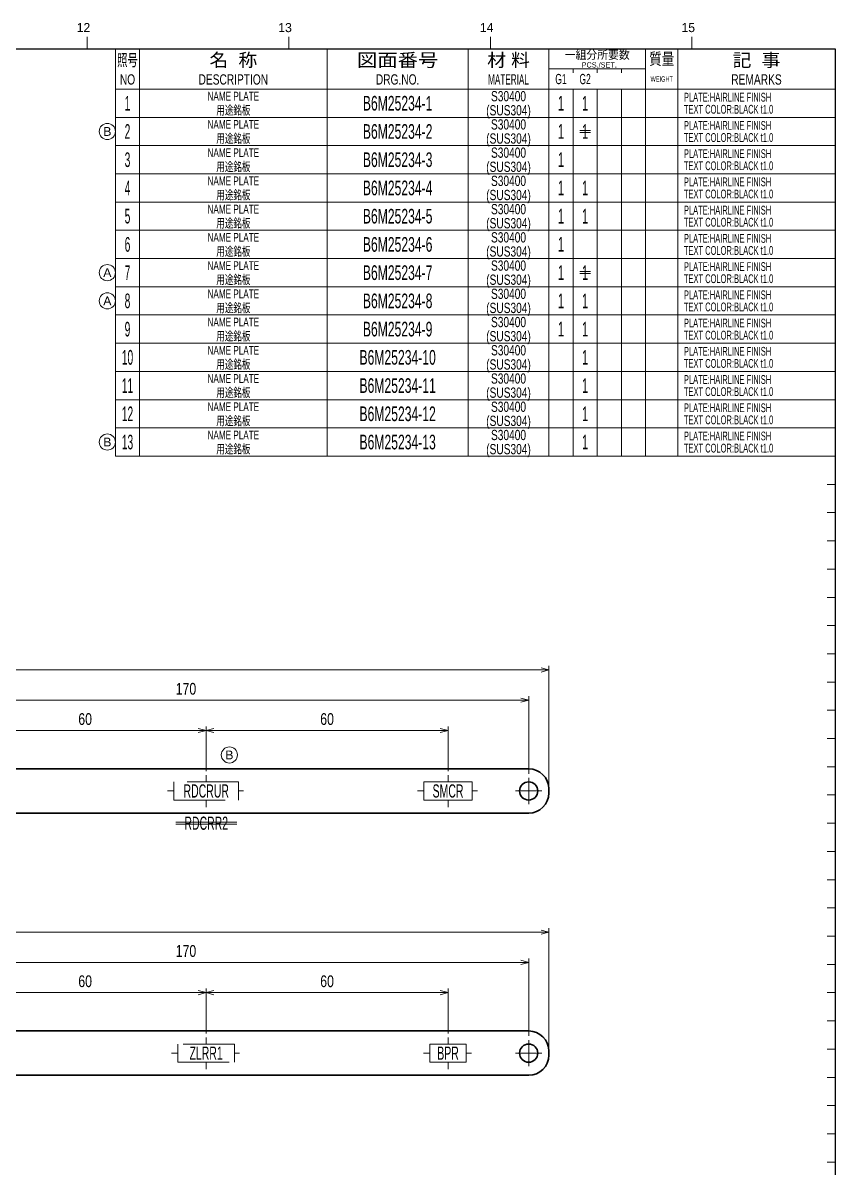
# Model space of a CAD drawing. Header units: millimetres. Extents: x 10 to 821, y 12 to 580.
# Drawn here: x 619.6 to 821, y 296.5 to 580.4 of the extents above; entities that cross this region are included whole.
import ezdxf
from ezdxf.enums import TextEntityAlignment as Align

# ---------------------------------------------------------------- set-up
doc = ezdxf.new("R2010")
doc.units = ezdxf.units.MM
doc.linetypes.add('DASHDOT', pattern=[25.3, 12.7, -6.3, 0, -6.3])
for name, color, linetype in [('GR1_02', 7, 'Continuous'), ('GR1_05', 7, 'Continuous'), ('GR1_16', 7, 'Continuous'), ('図面枠B6M', 7, 'Continuous'), ('表題、部品表_01', 7, 'Continuous'), ('表題、部品表_02', 7, 'Continuous'), ('表題、部品表_03', 7, 'Continuous')]:
    doc.layers.add(name, color=color, linetype=linetype)
doc.styles.add('HG丸ｺﾞｼｯｸM-PRO', font='')
doc.styles.get('HG丸ｺﾞｼｯｸM-PRO').set_extended_font_data('HG丸ｺﾞｼｯｸM-PRO')

# ---------------------------------------------------------------- blocks, each defined once
blk = doc.blocks.new('BLKF023')
at = {"layer": '図面枠B6M', "color": 4, "linetype": 'Continuous', "lineweight": 13}
for p, q in [((635.5, 577), (635.5, 574)), ((685.5, 577), (685.5, 574)), ((735.5, 577), (735.5, 574)), ((785.5, 577), (785.5, 574)), ((819, 557), (821, 557)), ((819, 550), (821, 550)), ((819, 543), (821, 543)), ((819, 536), (821, 536)), ((819, 529), (821, 529)), ((819, 522), (821, 522)), ((819, 515), (821, 515)), ((819, 508), (821, 508)), ((819, 501), (821, 501)), ((819, 494), (821, 494)), ((819, 487), (821, 487)), ((819, 480), (821, 480)), ((819, 473), (821, 473)), ((819, 466), (821, 466)), ((819, 459), (821, 459)), ((819, 452), (821, 452)), ((819, 445), (821, 445)), ((819, 438), (821, 438)), ((819, 431), (821, 431)), ((819, 424), (821, 424)), ((819, 417), (821, 417)), ((819, 410), (821, 410)), ((819, 403), (821, 403)), ((819, 396), (821, 396)), ((819, 389), (821, 389)), ((819, 382), (821, 382)), ((819, 375), (821, 375)), ((819, 368), (821, 368)), ((819, 361), (821, 361)), ((819, 354), (821, 354)), ((819, 347), (821, 347)), ((819, 340), (821, 340)), ((819, 333), (821, 333)), ((819, 326), (821, 326)), ((819, 319), (821, 319)), ((819, 312), (821, 312)), ((819, 305), (821, 305)), ((819, 298), (821, 298))]:
    blk.add_line(p, q, dxfattribs=at)
at = {"layer": '図面枠B6M', "color": 2, "linetype": 'Continuous', "lineweight": 25}
for p, q in [((35.5, 574), (821, 574)), ((821, 574), (821, 20))]:
    blk.add_line(p, q, dxfattribs=at)
at = {"layer": '図面枠B6M', "color": 4, "linetype": 'Continuous', "lineweight": 13, "style": 'HG丸ｺﾞｼｯｸM-PRO', "width": 1.003994}
for s, p in [('12', (632.9, 577.45)), ('13', (682.9, 577.45)), ('14', (732.9, 577.45)), ('15', (782.9, 577.45))]:
    blk.add_text(s, height=2.255, dxfattribs=at).set_placement(p, align=Align.BOTTOM_LEFT)
blk = doc.blocks.new('BLKF026')
at = {"layer": '表題、部品表_01', "color": 4, "linetype": 'Continuous', "lineweight": 13}
for p, q in [((642.5, 574), (642.5, 564)), ((642.5, 574), (821, 574)), ((648.5, 574), (648.5, 564)), ((695, 574), (695, 564)), ((730, 574), (730, 564)), ((750, 574), (750, 564)), ((774, 574), (774, 564)), ((782, 574), (782, 564)), ((821, 574), (821, 564)), ((750, 569), (774, 569)), ((756, 568), (756, 569)), ((762, 569), (762, 568)), ((768, 569), (768, 568)), ((642.5, 564), (821, 564))]:
    blk.add_line(p, q, dxfattribs=at)
at = {"layer": '表題、部品表_01', "color": 3, "linetype": 'Continuous', "lineweight": 35, "style": 'HG丸ｺﾞｼｯｸM-PRO'}
for s, height, width, p in [('一組分所要数', 2.036, 0.966638, (762, 572.5)), ('照号', 2.909, 0.651535, (645.5, 571.2)), ('名  称', 3.273, 1.042426, (671.75, 571.2)), ('図面番号', 3.273, 1.127518, (712.5, 571.2)), ('材 料', 3.273, 1.042439, (740, 571.2)), ('PCS./SET.', 1.309, 0.862935, (762.5, 570)), ('質量', 2.909, 0.781842, (778, 571.5)), ('記  事', 3.273, 1.042426, (801.5, 571.2)), ('NO', 2.545, 0.740841, (645.5, 566.4)), ('DESCRIPTION', 2.5455, 0.741365, (671.75, 566.4)), ('DRG.NO.', 2.545, 0.741189, (712.5, 566.4)), ('MATERIAL', 2.545, 0.594756, (740, 566.4)), ('WEIGHT', 1.309, 0.635507, (778, 566.5)), ('REMARKS', 2.545, 0.742803, (801.5, 566.4))]:
    blk.add_text(s, height=height, dxfattribs=dict(at, width=width)).set_placement(p, align=Align.MIDDLE_CENTER)
blk = doc.blocks.new('BLKF025')
at = {"layer": '表題、部品表_01', "color": 3, "linetype": 'Continuous', "lineweight": 13}
blk.add_blockref('BLKF026', (0, 0), dxfattribs=at)
blk = doc.blocks.new('BLKF028')
at = {"layer": '表題、部品表_02', "color": 4, "linetype": 'Continuous', "lineweight": 13}
for p, q in [((642.5, 564), (642.5, 557)), ((642.5, 564), (821, 564)), ((648.5, 564), (648.5, 557)), ((695, 564), (695, 557)), ((730, 564), (730, 557)), ((750, 564), (750, 557)), ((756, 564), (756, 557)), ((762, 564), (762, 557)), ((768, 557), (768, 564)), ((774, 564), (774, 557)), ((782, 564), (782, 557)), ((821, 564), (821, 557)), ((642.5, 557), (821, 557))]:
    blk.add_line(p, q, dxfattribs=at)
blk = doc.blocks.new('BLKF030')
at = {"layer": '表題、部品表_02', "color": 4, "linetype": 'Continuous', "lineweight": 13}
for p, q in [((642.5, 557), (642.5, 550)), ((642.5, 557), (821, 557)), ((648.5, 557), (648.5, 550)), ((695, 557), (695, 550)), ((730, 557), (730, 550)), ((750, 557), (750, 550)), ((756, 557), (756, 550)), ((762, 557), (762, 550)), ((768, 550), (768, 557)), ((774, 557), (774, 550)), ((782, 557), (782, 550)), ((821, 557), (821, 550)), ((642.5, 550), (821, 550))]:
    blk.add_line(p, q, dxfattribs=at)
blk = doc.blocks.new('BLKF032')
at = {"layer": '表題、部品表_02', "color": 4, "linetype": 'Continuous', "lineweight": 13}
for p, q in [((642.5, 550), (642.5, 543)), ((642.5, 550), (821, 550)), ((648.5, 550), (648.5, 543)), ((695, 550), (695, 543)), ((730, 550), (730, 543)), ((750, 550), (750, 543)), ((756, 550), (756, 543)), ((762, 550), (762, 543)), ((768, 543), (768, 550)), ((774, 550), (774, 543)), ((782, 550), (782, 543)), ((821, 550), (821, 543)), ((642.5, 543), (821, 543))]:
    blk.add_line(p, q, dxfattribs=at)
blk = doc.blocks.new('BLKF034')
at = {"layer": '表題、部品表_02', "color": 4, "linetype": 'Continuous', "lineweight": 13}
for p, q in [((642.5, 543), (642.5, 536)), ((642.5, 543), (821, 543)), ((648.5, 543), (648.5, 536)), ((695, 543), (695, 536)), ((730, 543), (730, 536)), ((750, 543), (750, 536)), ((756, 543), (756, 536)), ((762, 543), (762, 536)), ((768, 536), (768, 543)), ((774, 543), (774, 536)), ((782, 543), (782, 536)), ((821, 543), (821, 536)), ((642.5, 536), (821, 536))]:
    blk.add_line(p, q, dxfattribs=at)
blk = doc.blocks.new('BLKF036')
at = {"layer": '表題、部品表_02', "color": 4, "linetype": 'Continuous', "lineweight": 13}
for p, q in [((642.5, 536), (642.5, 529)), ((642.5, 536), (821, 536)), ((648.5, 536), (648.5, 529)), ((695, 536), (695, 529)), ((730, 536), (730, 529)), ((750, 536), (750, 529)), ((756, 536), (756, 529)), ((762, 536), (762, 529)), ((768, 529), (768, 536)), ((774, 536), (774, 529)), ((782, 536), (782, 529)), ((821, 536), (821, 529)), ((642.5, 529), (821, 529))]:
    blk.add_line(p, q, dxfattribs=at)
blk = doc.blocks.new('BLKF038')
at = {"layer": '表題、部品表_02', "color": 4, "linetype": 'Continuous', "lineweight": 13}
for p, q in [((642.5, 529), (642.5, 522)), ((642.5, 529), (821, 529)), ((648.5, 529), (648.5, 522)), ((695, 529), (695, 522)), ((730, 529), (730, 522)), ((750, 529), (750, 522)), ((756, 529), (756, 522)), ((762, 529), (762, 522)), ((768, 522), (768, 529)), ((774, 529), (774, 522)), ((782, 529), (782, 522)), ((821, 529), (821, 522)), ((642.5, 522), (821, 522))]:
    blk.add_line(p, q, dxfattribs=at)
blk = doc.blocks.new('BLKF040')
at = {"layer": '表題、部品表_02', "color": 4, "linetype": 'Continuous', "lineweight": 13}
for p, q in [((642.5, 522), (642.5, 515)), ((642.5, 522), (821, 522)), ((648.5, 522), (648.5, 515)), ((695, 522), (695, 515)), ((730, 522), (730, 515)), ((750, 522), (750, 515)), ((756, 522), (756, 515)), ((762, 522), (762, 515)), ((768, 515), (768, 522)), ((774, 522), (774, 515)), ((782, 522), (782, 515)), ((821, 522), (821, 515)), ((642.5, 515), (821, 515))]:
    blk.add_line(p, q, dxfattribs=at)
blk = doc.blocks.new('BLKF042')
at = {"layer": '表題、部品表_02', "color": 4, "linetype": 'Continuous', "lineweight": 13}
for p, q in [((642.5, 515), (642.5, 508)), ((642.5, 515), (821, 515)), ((648.5, 515), (648.5, 508)), ((695, 515), (695, 508)), ((730, 515), (730, 508)), ((750, 515), (750, 508)), ((756, 515), (756, 508)), ((762, 515), (762, 508)), ((768, 508), (768, 515)), ((774, 515), (774, 508)), ((782, 515), (782, 508)), ((821, 515), (821, 508)), ((642.5, 508), (821, 508))]:
    blk.add_line(p, q, dxfattribs=at)
blk = doc.blocks.new('BLKF044')
at = {"layer": '表題、部品表_02', "color": 4, "linetype": 'Continuous', "lineweight": 13}
for p, q in [((642.5, 508), (642.5, 501)), ((642.5, 508), (821, 508)), ((648.5, 508), (648.5, 501)), ((695, 508), (695, 501)), ((730, 508), (730, 501)), ((750, 508), (750, 501)), ((756, 508), (756, 501)), ((762, 508), (762, 501)), ((768, 501), (768, 508)), ((774, 508), (774, 501)), ((782, 508), (782, 501)), ((821, 508), (821, 501)), ((642.5, 501), (821, 501))]:
    blk.add_line(p, q, dxfattribs=at)
blk = doc.blocks.new('BLKF046')
at = {"layer": '表題、部品表_02', "color": 4, "linetype": 'Continuous', "lineweight": 13}
for p, q in [((642.5, 501), (642.5, 494)), ((642.5, 501), (821, 501)), ((648.5, 501), (648.5, 494)), ((695, 501), (695, 494)), ((730, 501), (730, 494)), ((750, 501), (750, 494)), ((756, 501), (756, 494)), ((762, 501), (762, 494)), ((768, 494), (768, 501)), ((774, 501), (774, 494)), ((782, 501), (782, 494)), ((821, 501), (821, 494)), ((642.5, 494), (821, 494))]:
    blk.add_line(p, q, dxfattribs=at)
blk = doc.blocks.new('BLKF048')
at = {"layer": '表題、部品表_02', "color": 4, "linetype": 'Continuous', "lineweight": 13}
for p, q in [((642.5, 494), (642.5, 487)), ((642.5, 494), (821, 494)), ((648.5, 494), (648.5, 487)), ((695, 494), (695, 487)), ((730, 494), (730, 487)), ((750, 494), (750, 487)), ((756, 494), (756, 487)), ((762, 494), (762, 487)), ((768, 487), (768, 494)), ((774, 494), (774, 487)), ((782, 494), (782, 487)), ((821, 494), (821, 487)), ((642.5, 487), (821, 487))]:
    blk.add_line(p, q, dxfattribs=at)
blk = doc.blocks.new('BLKF050')
at = {"layer": '表題、部品表_02', "color": 4, "linetype": 'Continuous', "lineweight": 13}
for p, q in [((642.5, 487), (642.5, 480)), ((642.5, 487), (821, 487)), ((648.5, 487), (648.5, 480)), ((695, 487), (695, 480)), ((730, 487), (730, 480)), ((750, 487), (750, 480)), ((756, 487), (756, 480)), ((762, 487), (762, 480)), ((768, 480), (768, 487)), ((774, 487), (774, 480)), ((782, 487), (782, 480)), ((821, 487), (821, 480)), ((642.5, 480), (821, 480))]:
    blk.add_line(p, q, dxfattribs=at)
blk = doc.blocks.new('FXTIP_ARROW_E')
at = {"color": 0, "linetype": 'Continuous', "lineweight": -2}
for q in [(-1, 0), (-0.97, 0.26), (-0.97, -0.26)]:
    blk.add_line((0, 0), q, dxfattribs=at)
blk = doc.blocks.new('FXTIP_ARROW_S')
at = {"color": 0, "linetype": 'Continuous', "lineweight": -2}
for q in [(-1, 0), (-0.97, 0.26), (-0.97, -0.26)]:
    blk.add_line((0, 0), q, dxfattribs=at)
blk = doc.blocks.new('BLKF148')
at = {"layer": 'GR1_02', "color": 4, "linetype": 'DASHDOT', "lineweight": 13}
for p, q in [((672, 327.25), (658, 327.25)), ((658, 327.25), (658, 322.75)), ((672, 322.75), (672, 327.25)), ((658, 322.75), (672, 322.75))]:
    blk.add_line(p, q, dxfattribs=at)
blk = doc.blocks.new('BLKF147')
at = {"layer": 'GR1_02', "color": 4, "linetype": 'DASHDOT', "lineweight": 13}
for p, q in [((665, 328.91), (665, 327.25)), ((656.44, 325), (658, 325)), ((672, 325), (673.29, 325)), ((665, 322.75), (665, 321.01))]:
    blk.add_line(p, q, dxfattribs=at)
blk.add_blockref('BLKF148', (0, 0), dxfattribs=at)
blk = doc.blocks.new('BLKF162')
at = {"layer": 'GR1_02', "color": 4, "linetype": 'DASHDOT', "lineweight": 13}
for p, q in [((673, 392.25), (657, 392.25)), ((657, 392.25), (657, 387.75)), ((673, 387.75), (673, 392.25)), ((657, 387.75), (673, 387.75))]:
    blk.add_line(p, q, dxfattribs=at)
blk = doc.blocks.new('BLKF161')
at = {"layer": 'GR1_02', "color": 4, "linetype": 'DASHDOT', "lineweight": 13}
for p, q in [((665, 393.91), (665, 392.25)), ((655.44, 390), (657, 390)), ((673, 390), (674.29, 390)), ((665, 387.75), (665, 386.01))]:
    blk.add_line(p, q, dxfattribs=at)
blk.add_blockref('BLKF162', (0, 0), dxfattribs=at)
blk = doc.blocks.new('BLKF164')
at = {"layer": 'GR1_02', "color": 4, "linetype": 'DASHDOT', "lineweight": 13}
for p, q in [((731, 392.25), (719, 392.25)), ((719, 392.25), (719, 387.75)), ((731, 387.75), (731, 392.25)), ((719, 387.75), (731, 387.75))]:
    blk.add_line(p, q, dxfattribs=at)
blk = doc.blocks.new('BLKF163')
at = {"layer": 'GR1_02', "color": 4, "linetype": 'DASHDOT', "lineweight": 13}
for p, q in [((725, 393.91), (725, 392.25)), ((717.44, 390), (719, 390)), ((731, 390), (732.29, 390)), ((725, 387.75), (725, 386.01))]:
    blk.add_line(p, q, dxfattribs=at)
blk.add_blockref('BLKF164', (0, 0), dxfattribs=at)
blk = doc.blocks.new('BLKF166')
at = {"layer": 'GR1_02', "color": 4, "linetype": 'DASHDOT', "lineweight": 13}
for p, q in [((729.5, 327.25), (720.5, 327.25)), ((720.5, 327.25), (720.5, 322.75)), ((729.5, 322.75), (729.5, 327.25)), ((720.5, 322.75), (729.5, 322.75))]:
    blk.add_line(p, q, dxfattribs=at)
blk = doc.blocks.new('BLKF165')
at = {"layer": 'GR1_02', "color": 4, "linetype": 'DASHDOT', "lineweight": 13}
for p, q in [((725, 328.91), (725, 327.25)), ((718.94, 325), (720.5, 325)), ((729.5, 325), (730.79, 325)), ((725, 322.75), (725, 321.01))]:
    blk.add_line(p, q, dxfattribs=at)
blk.add_blockref('BLKF166', (0, 0), dxfattribs=at)
blk = doc.blocks.new('BLKF178')
at = {"layer": 'GR1_02', "color": 3, "linetype": 'Continuous', "lineweight": 35}
for p, q in [((745, 395.5), (465, 395.5)), ((460, 390.5), (460, 389.5)), ((750, 389.5), (750, 390.5)), ((465, 384.5), (745, 384.5))]:
    blk.add_line(p, q, dxfattribs=at)
for centre in [(465, 390), (575, 390), (745, 390)]:
    blk.add_circle(centre, 2.25, dxfattribs=at)
for centre, start, end in [((465, 390.5), 90, 180), ((745, 390.5), 0, 90), ((465, 389.5), 180, 270), ((745, 389.5), 270, 0)]:
    blk.add_arc(centre, 5, start, end, dxfattribs=at)
blk = doc.blocks.new('BLKF179')
at = {"layer": 'GR1_02', "color": 3, "linetype": 'Continuous', "lineweight": 35}
for p, q in [((745, 330.5), (465, 330.5)), ((460, 325.5), (460, 324.5)), ((750, 324.5), (750, 325.5)), ((465, 319.5), (745, 319.5))]:
    blk.add_line(p, q, dxfattribs=at)
for centre in [(465, 325), (575, 325), (745, 325)]:
    blk.add_circle(centre, 2.25, dxfattribs=at)
for centre, start, end in [((465, 325.5), 90, 180), ((745, 325.5), 0, 90), ((465, 324.5), 180, 270), ((745, 324.5), 270, 0)]:
    blk.add_arc(centre, 5, start, end, dxfattribs=at)
blk = doc.blocks.new('BLKF180')
at = {"layer": 'GR1_05', "color": 4, "linetype": 'Continuous', "lineweight": 13}
blk.add_circle((640.5, 518.5), 2, dxfattribs=at)
at = {"layer": 'GR1_05', "color": 3, "linetype": 'Continuous', "lineweight": 35, "style": 'HG丸ｺﾞｼｯｸM-PRO', "width": 1.042301}
blk.add_text('A', height=2.18, dxfattribs=at).set_placement((640.5, 518.5), align=Align.MIDDLE_CENTER)
blk = doc.blocks.new('BLKF181')
at = {"layer": 'GR1_05', "color": 4, "linetype": 'Continuous', "lineweight": 13}
blk.add_circle((640.5, 511.5), 2, dxfattribs=at)
at = {"layer": 'GR1_05', "color": 3, "linetype": 'Continuous', "lineweight": 35, "style": 'HG丸ｺﾞｼｯｸM-PRO', "width": 1.042301}
blk.add_text('A', height=2.18, dxfattribs=at).set_placement((640.5, 511.5), align=Align.MIDDLE_CENTER)
blk = doc.blocks.new('BLKF183')
at = {"layer": '表題、部品表_02', "color": 4, "linetype": 'Continuous', "lineweight": 13}
for p, q in [((642.5, 480), (642.5, 473)), ((642.5, 480), (821, 480)), ((648.5, 480), (648.5, 473)), ((695, 480), (695, 473)), ((730, 480), (730, 473)), ((750, 480), (750, 473)), ((756, 480), (756, 473)), ((762, 480), (762, 473)), ((768, 473), (768, 480)), ((774, 480), (774, 473)), ((782, 480), (782, 473)), ((821, 480), (821, 473)), ((642.5, 473), (821, 473))]:
    blk.add_line(p, q, dxfattribs=at)
blk = doc.blocks.new('BLKF185')
at = {"layer": 'GR1_05', "color": 4, "linetype": 'Continuous', "lineweight": 13}
blk.add_circle((640.5, 476.5), 2, dxfattribs=at)
at = {"layer": 'GR1_05', "color": 3, "linetype": 'Continuous', "lineweight": 35, "style": 'HG丸ｺﾞｼｯｸM-PRO', "width": 1.04272}
blk.add_text('B', height=2.18, dxfattribs=at).set_placement((640.5, 476.5), align=Align.MIDDLE_CENTER)
blk = doc.blocks.new('BLKF195')
at = {"layer": 'GR1_05', "color": 4, "linetype": 'Continuous', "lineweight": 13}
blk.add_circle((670.77, 398.93), 2, dxfattribs=at)
at = {"layer": 'GR1_05', "color": 3, "linetype": 'Continuous', "lineweight": 35, "style": 'HG丸ｺﾞｼｯｸM-PRO', "width": 1.04272}
blk.add_text('B', height=2.18, dxfattribs=at).set_placement((670.77, 398.93), align=Align.MIDDLE_CENTER)
blk = doc.blocks.new('BLKF198')
at = {"layer": 'GR1_05', "color": 4, "linetype": 'Continuous', "lineweight": 13}
blk.add_circle((640.5, 553.5), 2, dxfattribs=at)
at = {"layer": 'GR1_05', "color": 3, "linetype": 'Continuous', "lineweight": 35, "style": 'HG丸ｺﾞｼｯｸM-PRO', "width": 1.04272}
blk.add_text('B', height=2.18, dxfattribs=at).set_placement((640.5, 553.5), align=Align.MIDDLE_CENTER)

msp = doc.modelspace()

# ---------------------------------------------------------------- linework, layer by layer
at = {"layer": 'GR1_02', "color": 4, "linetype": 'DASHDOT', "lineweight": 13}
for p, q in [((745, 386.75), (745, 393.25)), ((748.25, 390), (741.75, 390)), ((745, 321.75), (745, 328.25)), ((748.25, 325), (741.75, 325))]:
    msp.add_line(p, q, dxfattribs=at)
at = {"layer": 'GR1_05', "color": 4, "linetype": 'Continuous', "lineweight": 13}
for p, q in [((757.65, 553.75), (760.35, 553.75)), ((757.65, 553.25), (760.35, 553.25)), ((757.65, 518.75), (760.35, 518.75)), ((757.65, 518.25), (760.35, 518.25)), ((657.47, 382.25), (672.59, 382.25)), ((657.47, 381.75), (672.59, 381.75))]:
    msp.add_line(p, q, dxfattribs=at)
at = {"layer": 'GR1_16', "color": 4, "linetype": 'Continuous', "lineweight": 13}
for p, q in [((750, 390.5), (750, 421)), ((460, 420), (750, 420)), ((575, 412.5), (745, 412.5)), ((745, 394.25), (745, 413.5)), ((665, 394.91), (665, 406)), ((725, 394.91), (725, 406)), ((605, 405), (665, 405)), ((665, 405), (725, 405)), ((460, 355), (750, 355)), ((750, 326.5), (750, 356)), ((575, 347.5), (745, 347.5)), ((745, 329.25), (745, 348.5)), ((665, 329.91), (665, 341)), ((725, 329.91), (725, 341)), ((605, 340), (665, 340)), ((665, 340), (725, 340))]:
    msp.add_line(p, q, dxfattribs=at)

# ---------------------------------------------------------------- block references
at = {"layer": 'GR1_02', "color": 3, "linetype": 'Continuous', "lineweight": 35}
for name in ['BLKF178', 'BLKF179']:
    msp.add_blockref(name, (0, 0), dxfattribs=at)
at = {"layer": 'GR1_02', "color": 4, "linetype": 'DASHDOT', "lineweight": 13}
for name in ['BLKF161', 'BLKF163', 'BLKF147', 'BLKF165']:
    msp.add_blockref(name, (0, 0), dxfattribs=at)
at = {"layer": 'GR1_05', "color": 3, "linetype": 'Continuous', "lineweight": 13}
for name in ['BLKF198', 'BLKF180', 'BLKF181', 'BLKF185', 'BLKF195']:
    msp.add_blockref(name, (0, 0), dxfattribs=at)
at = {"layer": 'GR1_16', "color": 4, "linetype": 'Continuous', "lineweight": 13, "xscale": 2, "yscale": 2}
for name, p, rotation in [('FXTIP_ARROW_E', (750, 420), 360), ('FXTIP_ARROW_E', (745, 412.5), 360), ('FXTIP_ARROW_E', (665, 405), 360), ('FXTIP_ARROW_S', (665, 405), 180), ('FXTIP_ARROW_E', (725, 405), 360), ('FXTIP_ARROW_E', (750, 355), 360), ('FXTIP_ARROW_E', (745, 347.5), 360), ('FXTIP_ARROW_E', (665, 340), 360), ('FXTIP_ARROW_S', (665, 340), 180), ('FXTIP_ARROW_E', (725, 340), 360)]:
    msp.add_blockref(name, p, dxfattribs=dict(at, rotation=rotation))
at = {"layer": '図面枠B6M', "color": 4, "linetype": 'Continuous', "lineweight": 13}
msp.add_blockref('BLKF023', (0, 0), dxfattribs=at)
at = {"layer": '表題、部品表_01', "color": 3, "linetype": 'Continuous', "lineweight": 13}
msp.add_blockref('BLKF025', (0, 0), dxfattribs=at)
at = {"layer": '表題、部品表_02', "color": 4, "linetype": 'Continuous', "lineweight": 13}
for name in ['BLKF028', 'BLKF030', 'BLKF032', 'BLKF034', 'BLKF036', 'BLKF038', 'BLKF040', 'BLKF042', 'BLKF044', 'BLKF046', 'BLKF048', 'BLKF050', 'BLKF183']:
    msp.add_blockref(name, (0, 0), dxfattribs=at)

# ---------------------------------------------------------------- texts
at = {"layer": 'GR1_02', "color": 3, "linetype": 'Continuous', "lineweight": 35, "style": 'HG丸ｺﾞｼｯｸM-PRO'}
for s, width, p in [('RDCRUR', 0.59374, (665.03, 390)), ('SMCR', 0.594781, (725, 390)), ('ZLRR1', 0.593743, (665, 325)), ('BPR', 0.594517, (725, 325))]:
    msp.add_text(s, height=3.273, dxfattribs=dict(at, width=width)).set_placement(p, align=Align.MIDDLE_CENTER)
at = {"layer": 'GR1_05', "color": 3, "linetype": 'Continuous', "lineweight": 35, "style": 'HG丸ｺﾞｼｯｸM-PRO'}
for s, height, width, p in [('1', 3.64, 0.576062, (759, 553.5)), ('1', 3.64, 0.576062, (759, 518.5)), ('RDCRR2', 3.273, 0.593094, (665.03, 382))]:
    msp.add_text(s, height=height, dxfattribs=dict(at, width=width)).set_placement(p, align=Align.MIDDLE_CENTER)
at = {"layer": 'GR1_16', "color": 3, "linetype": 'Continuous', "lineweight": 35, "style": 'HG丸ｺﾞｼｯｸM-PRO', "width": 0.784542}
for s, p in [('170', (660, 413)), ('60', (635, 405.5)), ('60', (695, 405.5)), ('170', (660, 348)), ('60', (635, 340.5)), ('60', (695, 340.5))]:
    msp.add_text(s, height=2.909, rotation=0, dxfattribs=at).set_placement(p, align=Align.BOTTOM_CENTER)
at = {"layer": '表題、部品表_01', "color": 3, "linetype": 'Continuous', "lineweight": 35, "style": 'HG丸ｺﾞｼｯｸM-PRO', "width": 0.618348}
for s, p in [('G1', (753, 566.5)), ('G2', (759, 566.5))]:
    msp.add_text(s, height=2.545, dxfattribs=at).set_placement(p, align=Align.MIDDLE_CENTER)
at = {"layer": '表題、部品表_03', "color": 3, "linetype": 'Continuous', "lineweight": 35, "style": 'HG丸ｺﾞｼｯｸM-PRO'}
for s, height, width, p in [('1', 3.64, 0.521199, (645.5, 560.5)), ('NAME PLATE', 2.182, 0.692312, (671.75, 562.25)), ('B6M25234-1', 3.636, 0.619572, (712.5, 560.5)), ('S30400', 2.545, 0.740904, (740, 562.25)), ('1', 3.64, 0.576062, (753, 560.5)), ('1', 3.64, 0.576062, (759, 560.5)), ('用途銘板', 2.182, 0.692256, (671.75, 558.75)), ('(SUS304)', 2.545, 0.740651, (740, 558.75)), ('S30400', 2.545, 0.740904, (740, 555.25)), ('2', 3.64, 0.521199, (645.5, 553.5)), ('NAME PLATE', 2.182, 0.692312, (671.75, 555.25)), ('B6M25234-2', 3.636, 0.619572, (712.5, 553.5)), ('1', 3.64, 0.576062, (753, 553.5)), ('用途銘板', 2.182, 0.692256, (671.75, 551.75)), ('(SUS304)', 2.545, 0.740651, (740, 551.75)), ('3', 3.64, 0.521199, (645.5, 546.5)), ('NAME PLATE', 2.182, 0.692312, (671.75, 548.25)), ('B6M25234-3', 3.636, 0.619572, (712.5, 546.5)), ('S30400', 2.545, 0.740904, (740, 548.25)), ('1', 3.64, 0.576062, (753, 546.5)), ('用途銘板', 2.182, 0.692256, (671.75, 544.75)), ('(SUS304)', 2.545, 0.740651, (740, 544.75)), ('NAME PLATE', 2.182, 0.692312, (671.75, 541.25)), ('S30400', 2.545, 0.740904, (740, 541.25)), ('4', 3.64, 0.521199, (645.5, 539.5)), ('B6M25234-4', 3.636, 0.619572, (712.5, 539.5)), ('1', 3.64, 0.576062, (753, 539.5)), ('1', 3.64, 0.576062, (759, 539.5)), ('用途銘板', 2.182, 0.692256, (671.75, 537.75)), ('(SUS304)', 2.545, 0.740651, (740, 537.75)), ('5', 3.64, 0.521199, (645.5, 532.5)), ('NAME PLATE', 2.182, 0.692312, (671.75, 534.25)), ('B6M25234-5', 3.636, 0.619572, (712.5, 532.5)), ('S30400', 2.545, 0.740904, (740, 534.25)), ('1', 3.64, 0.576062, (753, 532.5)), ('1', 3.64, 0.576062, (759, 532.5)), ('用途銘板', 2.182, 0.692256, (671.75, 530.75)), ('(SUS304)', 2.545, 0.740651, (740, 530.75)), ('NAME PLATE', 2.182, 0.692312, (671.75, 527.25)), ('S30400', 2.545, 0.740904, (740, 527.25)), ('6', 3.64, 0.521199, (645.5, 525.5)), ('B6M25234-6', 3.636, 0.619572, (712.5, 525.5)), ('1', 3.64, 0.576062, (753, 525.5)), ('用途銘板', 2.182, 0.692256, (671.75, 523.75)), ('(SUS304)', 2.545, 0.740651, (740, 523.75)), ('7', 3.64, 0.521199, (645.5, 518.5)), ('NAME PLATE', 2.182, 0.692312, (671.75, 520.25)), ('B6M25234-7', 3.636, 0.619572, (712.5, 518.5)), ('S30400', 2.545, 0.740904, (740, 520.25)), ('1', 3.64, 0.576062, (753, 518.5)), ('用途銘板', 2.182, 0.692256, (671.75, 516.75)), ('(SUS304)', 2.545, 0.740651, (740, 516.75)), ('NAME PLATE', 2.182, 0.692312, (671.75, 513.25)), ('S30400', 2.545, 0.740904, (740, 513.25)), ('8', 3.64, 0.521199, (645.5, 511.5)), ('用途銘板', 2.182, 0.692256, (671.75, 509.75)), ('B6M25234-8', 3.636, 0.619572, (712.5, 511.5)), ('(SUS304)', 2.545, 0.740651, (740, 509.75)), ('1', 3.64, 0.576062, (753, 511.5)), ('1', 3.64, 0.576062, (759, 511.5)), ('9', 3.64, 0.521199, (645.5, 504.5)), ('NAME PLATE', 2.182, 0.692312, (671.75, 506.25)), ('B6M25234-9', 3.636, 0.619572, (712.5, 504.5)), ('S30400', 2.545, 0.740904, (740, 506.25)), ('1', 3.64, 0.576062, (753, 504.5)), ('1', 3.64, 0.576062, (759, 504.5)), ('用途銘板', 2.182, 0.692256, (671.75, 502.75)), ('(SUS304)', 2.545, 0.740651, (740, 502.75)), ('NAME PLATE', 2.182, 0.692312, (671.75, 499.25)), ('S30400', 2.545, 0.740904, (740, 499.25)), ('10', 3.636, 0.521199, (645.5, 497.5)), ('用途銘板', 2.182, 0.692256, (671.75, 495.75)), ('B6M25234-10', 3.6364, 0.619606, (712.5, 497.5)), ('(SUS304)', 2.545, 0.740651, (740, 495.75)), ('1', 3.64, 0.576062, (759, 497.5)), ('11', 3.636, 0.521199, (645.5, 490.5)), ('NAME PLATE', 2.182, 0.692312, (671.75, 492.25)), ('B6M25234-11', 3.6364, 0.619606, (712.5, 490.5)), ('S30400', 2.545, 0.740904, (740, 492.25)), ('1', 3.64, 0.576062, (759, 490.5)), ('用途銘板', 2.182, 0.692256, (671.75, 488.75)), ('(SUS304)', 2.545, 0.740651, (740, 488.75)), ('NAME PLATE', 2.182, 0.692312, (671.75, 485.25)), ('S30400', 2.545, 0.740904, (740, 485.25)), ('12', 3.636, 0.521199, (645.5, 483.5)), ('用途銘板', 2.182, 0.692256, (671.75, 481.75)), ('B6M25234-12', 3.6364, 0.619606, (712.5, 483.5)), ('(SUS304)', 2.545, 0.740651, (740, 481.75)), ('1', 3.64, 0.576062, (759, 483.5)), ('13', 3.636, 0.521199, (645.5, 476.5)), ('NAME PLATE', 2.182, 0.692312, (671.75, 478.25)), ('B6M25234-13', 3.6364, 0.619606, (712.5, 476.5)), ('S30400', 2.545, 0.740904, (740, 478.25)), ('1', 3.64, 0.576062, (759, 476.5)), ('用途銘板', 2.182, 0.692256, (671.75, 474.75)), ('(SUS304)', 2.545, 0.740651, (740, 474.75))]:
    msp.add_text(s, height=height, dxfattribs=dict(at, width=width)).set_placement(p, align=Align.MIDDLE_CENTER)
for s, width, p in [('PLATE:HAIRLINE FINISH', 0.619089, (783.5, 562)), ('TEXT COLOR:BLACK t1.0', 0.618279, (783.5, 559)), ('PLATE:HAIRLINE FINISH', 0.619089, (783.5, 555)), ('TEXT COLOR:BLACK t1.0', 0.618279, (783.5, 552)), ('PLATE:HAIRLINE FINISH', 0.619089, (783.5, 548)), ('TEXT COLOR:BLACK t1.0', 0.618279, (783.5, 545)), ('PLATE:HAIRLINE FINISH', 0.619089, (783.5, 541)), ('TEXT COLOR:BLACK t1.0', 0.618279, (783.5, 538)), ('PLATE:HAIRLINE FINISH', 0.619089, (783.5, 534)), ('TEXT COLOR:BLACK t1.0', 0.618279, (783.5, 531)), ('PLATE:HAIRLINE FINISH', 0.619089, (783.5, 527)), ('TEXT COLOR:BLACK t1.0', 0.618279, (783.5, 524)), ('PLATE:HAIRLINE FINISH', 0.619089, (783.5, 520)), ('TEXT COLOR:BLACK t1.0', 0.618279, (783.5, 517)), ('PLATE:HAIRLINE FINISH', 0.619089, (783.5, 513)), ('TEXT COLOR:BLACK t1.0', 0.618279, (783.5, 510)), ('PLATE:HAIRLINE FINISH', 0.619089, (783.5, 506)), ('TEXT COLOR:BLACK t1.0', 0.618279, (783.5, 503)), ('PLATE:HAIRLINE FINISH', 0.619089, (783.5, 499)), ('TEXT COLOR:BLACK t1.0', 0.618279, (783.5, 496)), ('PLATE:HAIRLINE FINISH', 0.619089, (783.5, 492)), ('TEXT COLOR:BLACK t1.0', 0.618279, (783.5, 489)), ('PLATE:HAIRLINE FINISH', 0.619089, (783.5, 485)), ('TEXT COLOR:BLACK t1.0', 0.618279, (783.5, 482)), ('PLATE:HAIRLINE FINISH', 0.619089, (783.5, 478)), ('TEXT COLOR:BLACK t1.0', 0.618279, (783.5, 475))]:
    msp.add_text(s, height=2.1818, dxfattribs=dict(at, width=width)).set_placement(p, align=Align.MIDDLE_LEFT)

doc.saveas('drawing.dxf')
